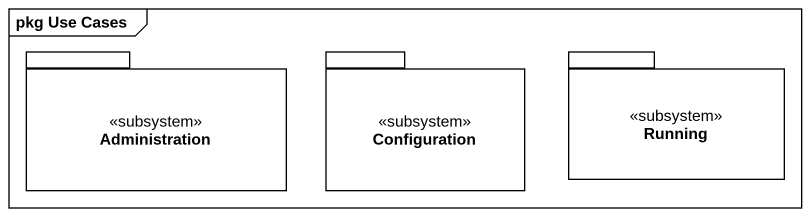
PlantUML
@startuml
mainframe pkg Use Cases
package Administration <<subsystem>> {
}
package Configuration <<subsystem>> {
}
package Running <<subsystem>> {
}
@enduml
